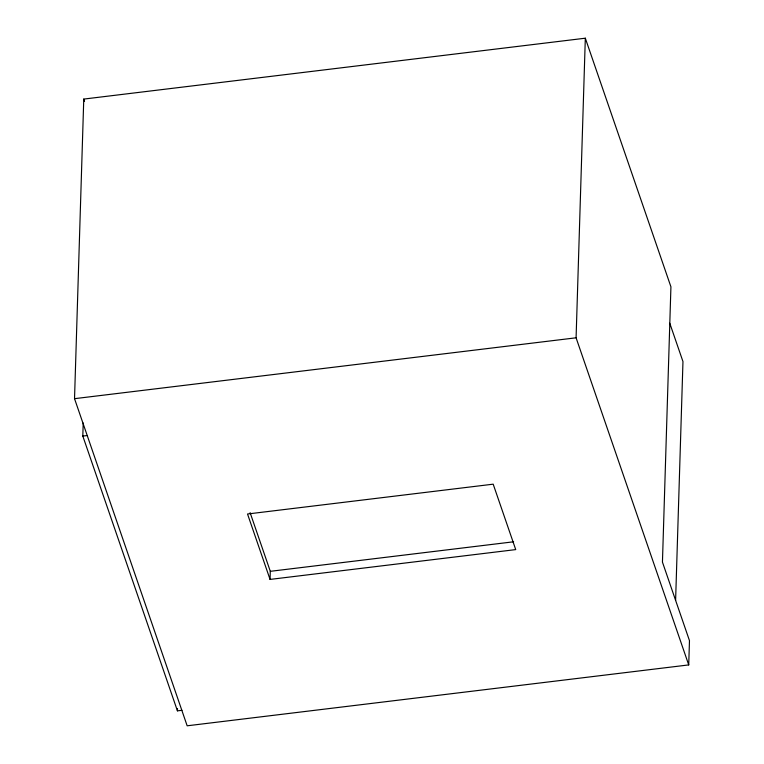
<?xml version="1.0" encoding="UTF-8"?>
<svg xmlns="http://www.w3.org/2000/svg" width="764" height="764" viewBox="0 0 764 764"><rect width="100%" height="100%" fill="white"/><g stroke="black" fill="none" stroke-linecap="round" stroke-linejoin="round"><path stroke-width="1.15" d="M74.528 398.674L83.763 99.081L585.319 38.2L670.926 286.815L662.445 562.123L689.472 640.633L688.727 664.919L187.161 725.8L74.528 398.674L576.085 337.803L688.727 664.919M181.975 710.3L177.429 710.845L82.808 436.063L83.209 423.027M177.429 710.845L177.496 708.476M270.055 579.418L247.526 514L493.191 484.175L515.719 549.602L270.055 579.418L270.303 571.319L250.114 512.663M576.085 337.803L585.319 38.2M675.605 600.485L682.968 361.573L669.761 323.22M82.808 436.063L87.363 435.518M270.303 571.319L513.609 541.791M83.763 99.081L84.537 101.335"/></g></svg>
